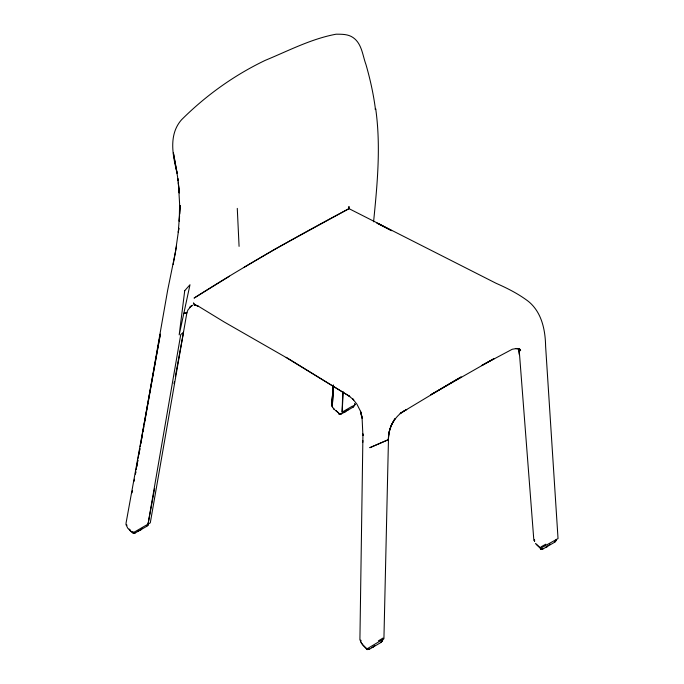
<?xml version="1.0" encoding="UTF-8"?>
<svg xmlns="http://www.w3.org/2000/svg" width="684" height="684" viewBox="0 0 684 684"><rect width="100%" height="100%" fill="white"/><g stroke="black" fill="none" stroke-linecap="round" stroke-linejoin="round"><path stroke-width="1.03" d="M359.904 640.147L362.939 434.306M362.947 433.878L362.913 435.52L362.161 419.574L360.545 411.264L362.34 418.257L360.306 410.862L356.945 404.227L352.551 398.755L353.748 399.901L348.532 395.66L284.45 356.526L224.078 321.916L198.796 306.475L194.316 304.722L193.495 302.909L194.743 305.055L198.052 305.859L194.316 304.722L195.333 305.09M362.802 442.36L362.836 440.496M519.447 351.439L519.37 354.637L518.31 348.549M360.699 641.19L360.724 640.327M534.478 540.864L534.503 539.992M348.934 208.15L348.977 206.517L348.754 209.056M352.542 406.057L342.103 412.136L342.752 391.898M342.103 412.136L343.274 391.915M179.576 216.05L179.259 221.308L179.601 203.849L178.379 182.748L179.276 192.803L177.541 176.558L173.385 152.823L177.182 173.326C172.787 155.875 168.273 134.868 181.499 119.803C205.867 95.486 234.193 75.197 265.264 60.346C288.46 50.787 311.305 38.774 336.109 34.2C341.923 34.226 348.079 34.072 353.055 37.552C361.947 43.665 362.537 55.361 365.991 64.629C370.121 79.028 373.404 93.674 375.345 108.534L375.225 109.474L375.738 109.064L375.345 108.534M179.704 213.947L180.208 205.542L178.276 232.355L178.875 228.217L175.429 252.028L167.648 290.324L140.16 446.678M333.604 386.511L332.236 406.758L334.245 409.536M333.63 386.588L332.236 406.758L331.817 403.953L333.211 385.887M333.236 385.109L331.774 405.356L333.33 385.126M360.767 640.121L360.827 641.857M534.546 539.796L534.606 541.531M373.584 221.813C377.294 184.398 380.979 146.538 375.738 109.064M519.25 350.892L533.871 540.582M354.705 404.458L354.851 403.569M186.852 312.879L183.859 313.298L186.86 312.904L186.441 312.494L186.86 312.904L150.292 522.824L134.902 531.75M132.046 492.839L132.422 490.736M134.081 481.297L134.449 479.202M135.372 473.952L135.74 471.857M136.107 469.754L137.766 460.315M138.134 458.22L138.501 456.117M138.869 454.022L139.792 448.772M135.483 473.867L135.859 471.763M136.791 466.514L137.168 464.41M137.544 462.307L137.912 460.204M138.852 454.954L139.22 452.851M139.596 450.747L139.972 448.644M140.904 443.394L141.28 441.291M141.656 439.188L142.588 433.938M142.965 431.835L143.897 426.577M144.273 424.473L148.009 403.457M148.385 401.354L160.347 334.1L126.112 522.773L125.967 524.577L127.763 528.202L132.234 532.468M173.172 264.417L176.523 246.009M154.61 488.53L148.018 524.183L180.747 334.553L183.517 332.253L175.369 376.303M174.018 383.647L174.403 381.552M549.782 544.524L549.927 543.891M354.551 404.877L354.782 404.133M187.023 312.255L187.895 310.032L191.571 305.662L189.605 307.467L192.794 305.235M142.246 528.202L140.69 530.066L137.27 531.28M556.169 539.915L555.664 540.873M347.805 410.169L348.224 409.451M383.014 638.044L378.372 640.882M381.51 641.695L381.886 641.199M147.282 526.022L134.568 533.306L135.022 533.101M341.068 414.136L353.594 406.852M368.898 649.509L381.424 642.225M542.677 549.175L555.203 541.899M147.838 524.996L146.829 525.962M555.288 541.36L554.527 542.027L555.263 541.395M381.484 641.72L380.749 642.353L381.099 642.088M229.525 276.208L194.068 298.096C244.316 266.033 296.163 236.655 348.814 208.757L275.028 249.079L244.273 267.205M367.034 648.851L383.921 638.745L388.469 439.248C388.367 431.886 390.838 424.713 395.001 418.685L391.137 425.448L388.974 432.485L388.35 439.684L369.916 447.652L388.35 439.684C388.384 427.107 395.232 414.974 406.732 409.442L400.149 413.461L455.433 380.21L461.23 376.944L430.834 394.745L494.096 358.613L481.502 365.624L512.282 349.242L517.07 348.447M346.172 410.708L347.079 410.186M547.73 545.781L548.636 545.259M545.875 544.173L540.976 546.849M540.531 548.329L558.033 538.582L545.61 346.207C545.31 329.91 541.754 312.349 528.476 301.456C518.549 293.872 507.374 288.263 495.986 283.236L349.336 208.817M343.838 412.29L345.728 411.691M545.396 547.371L547.285 546.764M371.592 647.611L373.481 647.013M134.534 533.067L133.072 533.178L132.474 531.955L133.072 533.178L134.149 533.229M515.377 348.498L520.25 349.627L518.891 348.532M286.237 357.322L349.806 396.472L348.532 395.66M335.613 410.451L338.554 412.897L339.136 414.188L340.615 414.085L339.136 414.188L338.554 412.897L335.434 410.22M130.071 530.656L131.473 531.955M129.208 529.1L130.541 530.365M363.272 645.593L366.385 648.261L366.966 649.552L368.445 649.449L366.966 649.552L361.143 642.721M518.746 348.789L520.644 350.687L519.524 348.917M536.188 544.267L540.163 547.935L540.745 549.226L542.224 549.124L540.745 549.226L540.163 547.935L535.512 543.429M362.734 645.063L360.972 642.276M333.578 408.331L334.519 409.819M519.019 348.925L519.883 350.695L519.199 348.746M126.779 524.816L126.916 525.474M179.097 190.708L179.276 192.803M237.28 208.381L239.075 246.368M347.25 410.067A6.421 3.711 0 0 1 346.378 410.614M375.089 645.431A6.421 3.711 0 0 1 373.199 646.406M184.731 290.683L179.182 334.929L189.99 284.741L184.731 290.683M354.919 404.355L354.457 405.706L354.919 404.355M382.749 639.728L382.288 641.079L382.749 639.728M556.528 539.402L556.066 540.753L556.528 539.402M354.278 405.467L352.918 406.98L354.278 405.467M148.428 524.602L147.496 525.577L148.428 524.602M341.282 413.7L340.35 413.794L341.282 413.7M542.891 548.739L541.959 548.833L542.891 548.739M369.112 649.065L368.18 649.167L369.112 649.065M378.303 223.488L376.935 223.189L391.624 230.688L378.303 223.488M134.32 532.802L133.867 531.981L134.32 532.802M178.199 180.756L178.02 178.763L178.199 180.773"/></g></svg>
